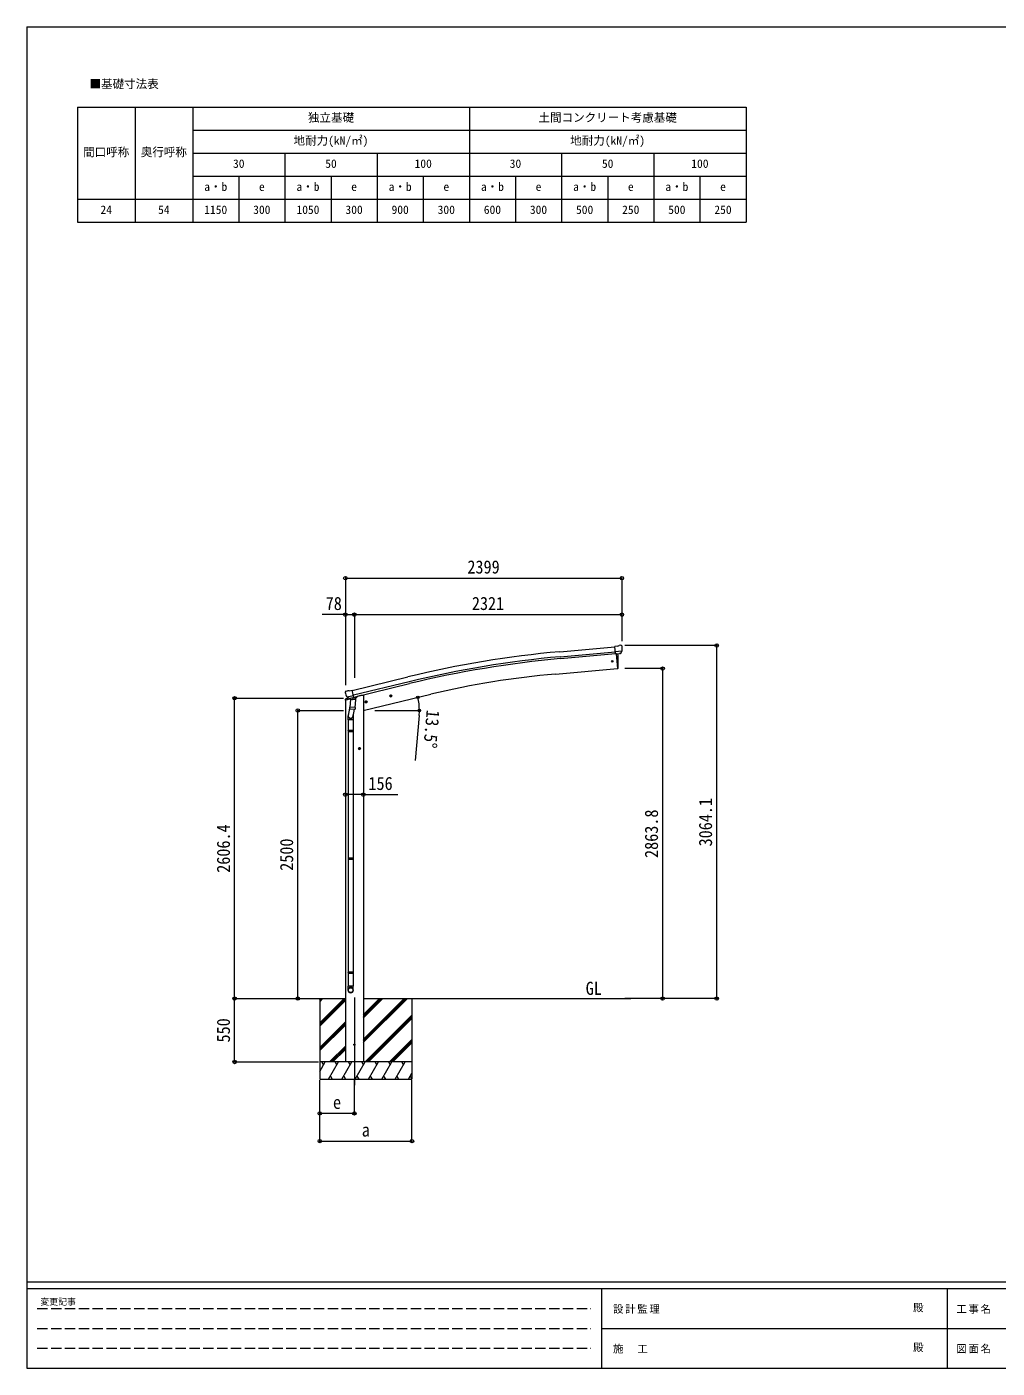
# Model space of a CAD drawing. Units: millimetres at full size, sheet at 1:30. Extents: x -8385 to 8479, y -5853 to 5787.
# Drawn here: x -8385 to 31, y -5853 to 5787 of the extents above; entities that cross this region are included whole.
import ezdxf
from ezdxf.enums import TextEntityAlignment as Align

# ---------------------------------------------------------------- set-up
doc = ezdxf.new("R2010")
doc.units = ezdxf.units.MM
doc.header["$LTSCALE"] = 30
doc.header["$PDMODE"] = 32
doc.header["$PDSIZE"] = 30
doc.linetypes.add('DASHED3', pattern=[4, 3, -1])
for name, color, linetype, lineweight in [('0-0_0', 7, 'Continuous', 9), ('0-1_本体', 4, 'Continuous', 9), ('0-2_部品', 7, 'Continuous', 9), ('0-8_PARTS2', 2, 'Continuous', 9), ('0-A_寸法', 6, 'Continuous', 9), ('0-F_PARTS1', 7, 'Continuous', 18), ('F-0_240', 7, 'Continuous', 9)]:
    doc.layers.add(name, color=color, linetype=linetype, lineweight=lineweight)
doc.styles.add('ＭＳ ゴシック', font='')
doc.styles.get('ＭＳ ゴシック').set_extended_font_data('MS Gothic')

msp = doc.modelspace()

# ---------------------------------------------------------------- linework, layer by layer
at = {"layer": '0-0_0', "color": 6}
for p, q in [((-2401.72, -2645.47), (-2401.72, 418.63)), ((-2870.73, 218.33), (-2870.73, -2645.47))]:
    msp.add_line(p, q, dxfattribs=at)
at = {"layer": '0-0_0'}
for p, q in [((-6218.95, -2645.47), (-5622.62, -2645.47)), ((-5844.87, -2645.47), (-5844.87, -3345.47)), ((-5844.87, -2856.7), (-5633.64, -2645.47)), ((-5844.87, -2672.85), (-5817.49, -2645.47)), ((-5844.87, -2658.71), (-5831.63, -2645.47)), ((-5844.87, -2870.84), (-5622.62, -2648.59)), ((-5844.87, -2884.98), (-5622.62, -2662.74)), ((-5467.12, -2645.47), (-3145.02, -2645.47)), ((-5467.12, -3027.73), (-5084.85, -2645.47)), ((-5467.12, -2999.45), (-5113.14, -2645.47)), ((-5467.12, -3013.59), (-5099, -2645.47)), ((-5467.12, -2815.6), (-5296.99, -2645.47)), ((-5467.12, -2801.46), (-5311.13, -2645.47)), ((-5467.12, -2787.32), (-5325.27, -2645.47)), ((-5044.87, -2645.47), (-5044.87, -3345.47)), ((-5451.01, -3195.47), (-5044.87, -2789.33)), ((-5844.87, -3068.83), (-5622.62, -2846.58)), ((-5844.87, -3082.97), (-5622.62, -2860.73)), ((-5844.87, -3097.12), (-5622.62, -2874.87)), ((-5436.87, -3195.47), (-5044.87, -2803.48)), ((-5422.72, -3195.47), (-5044.87, -2817.62)), ((-5238.88, -3195.47), (-5044.87, -3001.46)), ((-5224.73, -3195.47), (-5044.87, -3015.61)), ((-5759.38, -3195.47), (-5622.62, -3058.71)), ((-5745.23, -3195.47), (-5622.62, -3072.86)), ((-5731.09, -3195.47), (-5622.62, -3087)), ((-5210.59, -3195.47), (-5044.87, -3029.75)), ((-5044.87, -3195.47), (-5844.87, -3195.47)), ((-5844.87, -3279.3), (-5796.47, -3195.47)), ((-5811.47, -3221.45), (-5826.47, -3195.47)), ((-5767.6, -3345.47), (-5681, -3195.47)), ((-5696, -3221.45), (-5711, -3195.47)), ((-5652.13, -3345.47), (-5565.53, -3195.47)), ((-5580.53, -3221.45), (-5595.53, -3195.47)), ((-5536.66, -3345.47), (-5450.06, -3195.47)), ((-5465.06, -3221.45), (-5480.06, -3195.47)), ((-5421.19, -3345.47), (-5334.59, -3195.47)), ((-5349.59, -3221.45), (-5364.59, -3195.47)), ((-5305.72, -3345.47), (-5219.12, -3195.47)), ((-5249.12, -3195.47), (-5234.12, -3221.45)), ((-5190.25, -3345.47), (-5103.65, -3195.47)), ((-5118.65, -3221.45), (-5133.65, -3195.47)), ((-5844.87, -3345.47), (-5044.87, -3345.47)), ((-5752.6, -3319.49), (-5737.6, -3345.47)), ((-5637.13, -3319.49), (-5622.13, -3345.47)), ((-5521.66, -3319.49), (-5506.66, -3345.47)), ((-5406.19, -3319.49), (-5391.19, -3345.47)), ((-5290.72, -3319.49), (-5275.72, -3345.47)), ((-5175.25, -3319.49), (-5160.25, -3345.47)), ((-5074.78, -3345.47), (-5044.87, -3293.66)), ((-5059.78, -3319.49), (-5044.78, -3345.47))]:
    msp.add_line(p, q, dxfattribs=at)
at = {"layer": '0-1_本体'}
for p, q in [((-3763.05, 364.53), (-3285.74, 407.85)), ((-3759.14, 321.49), (-3282.02, 364.79)), ((-3757.62, 304.77), (-3280.51, 348.07)), ((-3273.29, 345.92), (-3262.13, 218.31)), ((-5562.6, 28.12), (-5079.75, 145.69)), ((-3800.07, 171.25), (-3262.13, 218.31)), ((-5069.52, 103.71), (-5552.53, -13.8)), ((-5548.59, -30.22), (-5065.55, 87.4)), ((-5622.62, -55.18), (-5622.62, -3195.47)), ((-5487.12, -15.47), (-5520.63, -23.52)), ((-5466.62, -15.47), (-5487.12, -15.47)), ((-5467.12, -145.47), (-4881.44, -4.86)), ((-5466.62, -15.47), (-5466.62, -3195.47))]:
    msp.add_line(p, q, dxfattribs=at)
at = {"layer": '0-1_本体', "color": 6}
msp.add_line((-5466.62, -875.65), (-5622.62, -875.65), dxfattribs=at)
at = {"layer": '0-1_本体'}
for centre, radius, start, end in [((-2949.03, -8604.05), 9005.44, 95.18612, 103.68612), ((-2949.03, -8604.05), 8962.23, 95.18612, 103.68612), ((-2949.03, -8604.05), 8945.44, 95.18612, 103.68612), ((-3155.09, -7197.06), 7396.48, 95.00259, 103.49741)]:
    msp.add_arc(centre, radius, start, end, dxfattribs=at)
at = {"layer": '0-2_部品'}
for p, q in [((-3259.36, 412.29), (-3285.92, 409.97)), ((-3280.27, 345.31), (-3285.92, 409.97)), ((-3223.06, 370), (-3281.97, 364.85)), ((-3259.36, 412.29), (-3247.64, 419.06)), ((-3232.73, 420.64), (-3246.4, 419.45)), ((-3234.31, 350.52), (-3223.38, 369.45)), ((-3223.6, 414.89), (-3229.08, 419.49)), ((-3222.53, 412.85), (-3222.42, 411.51)), ((-3270.3, 346.18), (-3280.27, 345.31)), ((-3273.29, 345.92), (-3262.13, 218.31)), ((-3236.7, 349.12), (-3244.4, 348.44)), ((-3262.13, 218.31), (-3260.07, 218.56)), ((-5624.05, 12.54), (-5623.78, 11.39)), ((-5619.84, 21.11), (-5623.69, 14.82)), ((-5616.74, 23.36), (-5603.56, 26.53)), ((-5589, 23.85), (-5602.26, 26.55)), ((-5589, 23.85), (-5563.07, 30.08)), ((-5625.18, -55.79), (-5582.48, -45.54)), ((-5625.18, -48.9), (-5625.18, -55.79)), ((-5596.68, -39.69), (-5622.88, -45.99)), ((-5610, -27.77), (-5552.49, -13.96)), ((-5593.15, -42.68), (-5609.53, -28.19)), ((-5581.56, -92.2), (-5597.47, -188.37)), ((-5590.44, -43.24), (-5582.92, -41.44)), ((-5589.6, -43.14), (-5588.07, -42.77)), ((-5588.07, -42.77), (-5551.37, -33.96)), ((-5586.23, -43), (-5586.29, -43.74)), ((-5585.53, -44.78), (-5559.72, -51.22)), ((-5578.61, -50.13), (-5583.29, -116.96)), ((-5532.92, -53.32), (-5578.61, -50.13)), ((-5576.84, -46.95), (-5577.07, -50.23)), ((-5557.32, -35.78), (-5558.34, -50.39)), ((-5551.37, -33.96), (-5549.84, -33.59)), ((-5548.29, -31.49), (-5547.34, -31.55)), ((-5547.34, -31.55), (-5534.03, -46.87)), ((-5543.35, -36.15), (-5524.46, -31.61)), ((-5537.6, -120.16), (-5532.92, -53.32)), ((-5534.03, -46.87), (-5534.47, -53.21)), ((-5520.63, -23.44), (-5520.63, -26.75)), ((-5452.31, -73.01), (-5432.86, -68.34)), ((-5447.75, -65.23), (-5449.88, -72.43)), ((-5440.45, -63.48), (-5447.75, -65.23)), ((-5440.25, -80.4), (-5444.92, -60.95)), ((-5435.29, -68.93), (-5440.45, -63.48)), ((-5437.42, -76.12), (-5435.29, -68.93)), ((-5238.39, -21.65), (-5218.94, -16.99)), ((-5233.83, -13.88), (-5235.96, -21.07)), ((-5226.53, -12.12), (-5233.83, -13.88)), ((-5226.33, -29.04), (-5231, -9.6)), ((-5221.36, -17.57), (-5226.53, -12.12)), ((-5223.5, -24.76), (-5221.36, -17.57)), ((-5599.62, -225.53), (-5599.62, -191.18)), ((-5553.62, -225.53), (-5599.62, -225.53)), ((-5597.62, -225.53), (-5597.62, -319.53)), ((-5584.15, -129.43), (-5583.27, -116.96)), ((-5583.75, -130.79), (-5583.75, -130.79)), ((-5537.6, -120.16), (-5583.29, -116.96)), ((-5582.3, -131.57), (-5540.61, -134.48)), ((-5546.03, -134.1), (-5556.76, -197.69)), ((-5555.62, -225.53), (-5555.62, -319.53)), ((-5553.62, -190.87), (-5553.62, -225.53)), ((-5537.61, -120.16), (-5538.5, -132.85)), ((-5599.62, -321.53), (-5598.62, -319.53)), ((-5553.62, -321.53), (-5599.62, -321.53)), ((-5553.62, -329.53), (-5599.62, -329.53)), ((-5554.62, -319.53), (-5598.62, -319.53)), ((-5554.62, -331.53), (-5598.62, -331.53)), ((-5597.62, -331.53), (-5597.62, -1425.72)), ((-5555.62, -331.53), (-5555.62, -1425.72)), ((-5553.62, -321.53), (-5554.62, -319.53)), ((-5553.62, -329.53), (-5554.62, -331.53)), ((-5553.62, -321.53), (-5553.62, -329.53)), ((-5501.12, -485.59), (-5501.12, -465.59)), ((-5491.12, -475.59), (-5511.12, -475.59)), ((-5501.12, -468.09), (-5507.62, -471.84)), ((-5507.62, -471.84), (-5507.62, -479.34)), ((-5507.62, -479.34), (-5501.12, -483.1)), ((-5494.62, -471.84), (-5501.12, -468.09)), ((-5599.62, -1427.72), (-5598.62, -1425.72)), ((-5553.62, -1427.72), (-5599.62, -1427.72)), ((-5553.62, -1435.72), (-5599.62, -1435.72)), ((-5554.62, -1425.72), (-5598.62, -1425.72)), ((-5554.62, -1437.72), (-5598.62, -1437.72)), ((-5597.62, -1437.72), (-5597.62, -2415.9)), ((-5555.62, -1437.72), (-5555.62, -2415.9)), ((-5553.62, -1427.72), (-5554.62, -1425.72)), ((-5553.62, -1435.72), (-5554.62, -1437.72)), ((-5553.62, -1427.72), (-5553.62, -1435.72)), ((-5599.62, -2417.9), (-5598.62, -2415.9)), ((-5553.62, -2417.9), (-5599.62, -2417.9)), ((-5553.62, -2425.9), (-5599.62, -2425.9)), ((-5554.62, -2415.9), (-5598.62, -2415.9)), ((-5554.62, -2427.9), (-5598.62, -2427.9)), ((-5597.62, -2427.9), (-5597.62, -2537.9)), ((-5555.62, -2427.9), (-5555.62, -2537.9)), ((-5553.62, -2417.9), (-5554.62, -2415.9)), ((-5553.62, -2425.9), (-5554.62, -2427.9)), ((-5553.62, -2417.9), (-5553.62, -2425.9)), ((-5599.62, -2572.05), (-5599.62, -2537.9)), ((-5553.62, -2537.9), (-5599.62, -2537.9)), ((-5553.62, -2572.05), (-5553.62, -2537.9))]:
    msp.add_line(p, q, dxfattribs=at)
for points in [[(-3222.99, 370.64), (-3223.27, 369.65), (-3223.38, 369.45)], [(-3270.3, 346.18), (-3270.03, 346.11), (-3244.66, 348.33), (-3244.4, 348.44)], [(-5557.64, -35.37), (-5547.91, -33.04), (-5563.07, 30.08)], [(-5610.27, -27.19), (-5609.68, -28.03), (-5609.53, -28.19)], [(-5557.64, -35.37), (-5557.87, -35.52), (-5582.64, -41.47), (-5582.92, -41.44)], [(-5449.88, -72.43), (-5444.72, -77.87), (-5437.42, -76.12)], [(-5235.96, -21.07), (-5230.79, -26.52), (-5223.5, -24.76)], [(-5599.62, -321.53), (-5599.62, -329.53), (-5598.62, -331.53)], [(-5501.12, -483.1), (-5494.62, -479.34), (-5494.62, -471.84)], [(-5599.62, -1427.72), (-5599.62, -1435.72), (-5598.62, -1437.72)], [(-5599.62, -2417.9), (-5599.62, -2425.9), (-5598.62, -2427.9)]]:
    msp.add_lwpolyline(points, dxfattribs=at)
for centre, radius in [((-3307.82, 281.57), 6.5), ((-5442.58, -70.68), 8.5), ((-5442.58, -70.68), 7.7), ((-5442.58, -70.68), 6.5), ((-5228.66, -19.32), 8.5), ((-5228.66, -19.32), 7.7), ((-5228.66, -19.32), 6.5), ((-5501.12, -475.59), 8.5), ((-5501.12, -475.59), 7.7), ((-5501.12, -475.59), 6.5)]:
    msp.add_circle(centre, radius, dxfattribs=at)
at = {"layer": '0-2_部品', "color": 4}
msp.add_circle((-5544.62, -3045.47), 4.5, dxfattribs=at)
at = {"layer": '0-2_部品'}
for centre, radius, start, end in [((-3246.14, 416.46), 3, 95, 120), ((-3232.3, 415.66), 5, 50.00648, 94.99352), ((-3424.04, 393.87), 202.4, 353.4085, 5), ((-4155.89, 274.13), 900, 356.63919, 4.64986), ((-3260.44, 221.54), 3, 277, 356.63919), ((-5426.97, 58.64), 202.4, 193.5, 205.09125), ((-5615.57, 18.5), 5, 103.5, 148.5), ((-5602.86, 23.61), 3, 78.5, 103.5), ((-5622.18, -48.9), 3, 103.5, 180), ((-5589.72, -42.65), 0.5, 248.23754, 283.5), ((-5586.73, -42.96), 0.5, 356, 103.5), ((-5585.29, -43.81), 1, 176, 256), ((-5559.36, -50.25), 1.03, 250.03897, 351.96569), ((-5556.72, -35.86), 0.604, 100.59842, 172.20595), ((-5549.96, -33.11), 0.5, 283.5, 318.76246), ((-5525.63, -26.75), 5, 283.5, 0), ((-5569.62, -191.18), 30, 177.45142, 180), ((-5582.2, -129.6), 1.95, 175.04017, 217.47766), ((-5582.16, -129.57), 2, 217.40962, 266), ((-5540.47, -132.49), 2, 266, 349.46843)]:
    msp.add_arc(centre, radius, start, end, dxfattribs=at)
for centre, major_axis, ratio, start_param, end_param in [((-3236.91, 352.02), (1.62, -2.54), 0.997631, 5.96575902, 6.76218013), ((-3218.21, 416.9), (-15.35, 3.44), 0.101033, 5.97514262, 5.97537366), ((-3225.53, 412.59), (2.71, -1.31), 0.997474, 0.53665673, 1.32256522), ((-3236.97, 352.11), (1.62, -2.54), 0.997631, 5.80419048, 5.89294842), ((-3237.04, 352.22), (-3.5, 2.17), 0.650902, 2.11455212, 2.18736272), ((-5621.13, 13.25), (-1.57, -2.57), 0.99628, 4.71238898, 5.49965061), ((-5591.16, -40.42), (-0.73, -2.92), 0.997631, 5.80419048, 6.60061159), ((-5591.1, -40.2), (2.63, 3.16), 0.650902, 4.09582259, 4.16863319), ((-5591.14, -40.32), (-0.73, -2.92), 0.997631, 0.39023689, 0.47899483), ((-5576.62, -190.87), (23, 0), 0.996195, 2.55602575, 6.56630284), ((-5576.62, -190.87), (21, 0), 0.996195, 2.93491471, 5.95123941), ((-5576.62, -2570.3), (-23, 0), 0.996195, 3.14159265, 6.28318531), ((-5576.62, -2572.05), (-23, 0), 0.996195, 3.14159265, 6.28318531), ((-5576.62, -2572.05), (0, -23.43), 0.981806, 4.71238898, 7.85398163)]:
    msp.add_ellipse(centre, major_axis=major_axis, ratio=ratio, start_param=start_param, end_param=end_param, dxfattribs=at)
msp.add_ellipse((-5576.62, -2572.05), major_axis=(21, 0), ratio=0.996195, dxfattribs=at)
at = {"layer": '0-8_PARTS2'}
msp.add_line((-5544.62, -2636.26), (-5544.62, -3395.47), dxfattribs=at)
at = {"layer": '0-A_寸法'}
for p, q in [((-5622.62, 1002.89), (-5622.62, 686.27)), ((-5622.62, 1002.89), (-3223.62, 1002.89)), ((-3223.62, 1002.89), (-3223.62, 686.27)), ((-5622.62, 686.27), (-5822.62, 686.27)), ((-5622.62, 686.27), (-5622.62, 74.04)), ((-5622.62, 686.27), (-5544.62, 686.27)), ((-5544.62, 686.27), (-5544.62, 138.41)), ((-5544.62, 686.27), (-3223.62, 686.27)), ((-3223.62, 686.27), (-3223.62, 457.26)), ((-2401.72, 418.63), (-3199.55, 418.63)), ((-2870.73, 218.33), (-3199.55, 218.33)), ((-6583.19, -39.07), (-5638.11, -39.07)), ((-6583.19, -2645.47), (-6583.19, -39.07)), ((-6035.22, -145.47), (-5638.11, -145.47)), ((-6035.22, -2645.47), (-6035.22, -145.47)), ((-5366.12, -145.47), (-4979.26, -145.47)), ((-4982.12, -187.93), (-5016.48, -580.43)), ((-5466.62, -875.65), (-5166.62, -875.65)), ((-6583.19, -2645.47), (-5855.08, -2645.47)), ((-6583.19, -3195.47), (-6583.19, -2645.47)), ((-2870.73, -2645.47), (-3199.55, -2645.47)), ((-2401.72, -2645.47), (-2870.73, -2645.47)), ((-6583.19, -3195.47), (-5855.08, -3195.47)), ((-5844.87, -3881.84), (-5844.87, -3352.89)), ((-5844.87, -3641.86), (-5844.87, -3352.89)), ((-5544.62, -3641.86), (-5544.62, -3352.89)), ((-5044.87, -3881.84), (-5044.87, -3352.89)), ((-5544.62, -3641.86), (-5844.87, -3641.86)), ((-5844.87, -3881.84), (-5044.87, -3881.84))]:
    msp.add_line(p, q, dxfattribs=at)
for centre in [(-4993.72, -31.82), (-4980.26, -145.47)]:
    msp.add_circle(centre, 10.62, dxfattribs=at)
for start, end in [(0, 13.5), (354.99678, 0)]:
    msp.add_arc((-5467.12, -145.47), 486.86, start, end, dxfattribs=at)
for p in [(-5622.62, 1002.89), (-3223.62, 1002.89), (-5622.62, 686.27), (-5544.62, 686.27), (-3223.62, 686.27), (-2401.72, 418.63), (-2870.73, 218.33), (-6583.19, -39.07), (-6035.22, -145.47), (-5622.62, -875.65), (-5466.62, -875.65), (-6583.19, -2645.47), (-6035.22, -2645.47), (-2870.73, -2645.47), (-2401.72, -2645.47), (-6583.19, -3195.47), (-5844.87, -3641.86), (-5544.62, -3641.86), (-5844.87, -3881.84), (-5044.87, -3881.84)]:
    msp.add_point(p, dxfattribs=at)
at = {"layer": '0-F_PARTS1'}
for p, q in [((-7946.99, 5091.4), (-2146.99, 5091.4)), ((-7946.99, 5091.4), (-7946.99, 4091.4)), ((-7446.99, 5091.4), (-7446.99, 4091.4)), ((-4546.99, 5091.4), (-4546.99, 4091.4)), ((-6946.99, 4891.4), (-2146.99, 4891.4)), ((-6946.99, 4691.4), (-2146.99, 4691.4)), ((-3746.99, 4691.4), (-3746.99, 4091.4)), ((-6946.99, 4491.4), (-2146.99, 4491.4)), ((-3346.99, 4491.4), (-3346.99, 4091.4)), ((-2546.99, 4491.4), (-2546.99, 4091.4))]:
    msp.add_line(p, q, dxfattribs=at)
for points in [[(-6946.99, 5091.4), (-6946.99, 4891.4), (-6946.99, 4291.4), (-6946.99, 4091.4)], [(-2146.99, 5091.4), (-2146.99, 4491.4), (-2146.99, 4091.4)], [(-6146.99, 4691.4), (-6146.99, 4491.4), (-6146.99, 4091.4)], [(-5346.99, 4691.4), (-5346.99, 4491.4), (-5346.99, 4091.4)], [(-2946.99, 4691.4), (-2946.99, 4291.4), (-2946.99, 4091.4)], [(-6546.99, 4491.4), (-6546.99, 4291.4), (-6546.99, 4091.4)], [(-5746.99, 4491.4), (-5746.99, 4291.4), (-5746.99, 4091.4)], [(-4946.99, 4491.4), (-4946.99, 4291.4), (-4946.99, 4091.4)], [(-4146.99, 4491.4), (-4146.99, 4291.4), (-4146.99, 4091.4)], [(-7946.99, 4291.4), (-6946.99, 4291.4), (-2146.99, 4291.4)], [(-7946.99, 4091.4), (-7446.99, 4091.4), (-4546.99, 4091.4), (-2946.99, 4091.4), (-2146.99, 4091.4)]]:
    msp.add_lwpolyline(points, dxfattribs=at)
at = {"layer": 'F-0_240', "color": 5}
for p, q in [((-8385.45, 5787.34), (-8385.45, -5852.66)), ((-8385.45, 5787.34), (8054.55, 5787.34)), ((-8385.45, -5102.66), (8054.55, -5102.66)), ((-8385.45, -5162.66), (5387.79, -5162.66)), ((-3402.21, -5162.66), (-3402.21, -5852.66)), ((-402.21, -5162.66), (-402.21, -5852.66)), ((-3402.21, -5507.66), (2747.79, -5507.66)), ((-8385.45, -5852.66), (8054.55, -5852.66))]:
    msp.add_line(p, q, dxfattribs=at)
at = {"layer": 'F-0_240', "color": 4, "linetype": 'DASHED3'}
for p, q in [((-8295.46, -5335.16), (-3492.21, -5335.16)), ((-8295.46, -5507.66), (-3492.21, -5507.66)), ((-8295.46, -5680.16), (-3492.21, -5680.16))]:
    msp.add_line(p, q, dxfattribs=at)

# ---------------------------------------------------------------- texts
at = {"layer": '0-0_0', "style": 'ＭＳ ゴシック', "width": 0.9}
msp.add_text('GL', height=114.4, dxfattribs=at).set_placement((-3537.92, -2647.91), align=Align.BOTTOM_LEFT)
at = {"layer": '0-A_寸法', "color": 7, "style": 'ＭＳ ゴシック', "width": 0.9}
for s, p in [('2399', (-4564.12, 1008.89)), ('78', (-5793.12, 692.27)), ('2321', (-4525.12, 692.27)), ('156', (-5422.37, -869.65)), ('e', (-5730.12, -3636.86)), ('a', (-5480.12, -3876.84))]:
    msp.add_text(s, height=114.4, dxfattribs=at).set_placement(p, align=Align.BOTTOM_LEFT)
for s, rotation, p in [('13.5°', 264.997, (-4951.04, -133.94)), ('3064.1', 90, (-2407.72, -1324.92)), ('2863.8', 90, (-2876.73, -1425.07)), ('2606.4', 90, (-6589.19, -1553.77)), ('2500', 90, (-6041.22, -1536.47)), ('550', 90, (-6589.19, -3026.22))]:
    msp.add_text(s, height=114.4, rotation=rotation, dxfattribs=at).set_placement(p, align=Align.BOTTOM_LEFT)
at = {"layer": '0-F_PARTS1', "style": 'ＭＳ ゴシック'}
for s, p in [('■基礎寸法表', (-7841.69, 5232.84)), ('独立基礎', (-5946.99, 4941.4)), ('土間コンクリート考慮基礎', (-3946.99, 4941.4)), ('地耐力(kN/㎡)', (-6071.99, 4741.4)), ('地耐力(kN/㎡)', (-3671.99, 4741.4)), ('間口呼称', (-7896.99, 4641.4)), ('奥行呼称', (-7396.99, 4641.4)), ('30', (-6596.99, 4541.4)), ('50', (-5796.99, 4541.4)), ('100', (-5021.99, 4541.4)), ('30', (-4196.99, 4541.4)), ('50', (-3396.99, 4541.4)), ('100', (-2621.99, 4541.4)), ('a・b', (-6846.99, 4341.4)), ('a・b', (-6046.99, 4341.4)), ('a・b', (-5246.99, 4341.4)), ('a・b', (-4446.99, 4341.4)), ('a・b', (-3646.99, 4341.4)), ('a・b', (-2846.99, 4341.4)), ('e', (-6371.99, 4341.4)), ('e', (-5571.99, 4341.4)), ('e', (-4771.99, 4341.4)), ('e', (-3971.99, 4341.4)), ('e', (-3171.99, 4341.4)), ('e', (-2371.99, 4341.4)), ('24', (-7746.99, 4141.4)), ('54', (-7246.99, 4141.4)), ('1150', (-6846.99, 4141.4)), ('300', (-6421.99, 4141.4)), ('1050', (-6046.99, 4141.4)), ('300', (-5621.99, 4141.4)), ('900', (-5221.99, 4141.4)), ('300', (-4821.99, 4141.4)), ('600', (-4421.99, 4141.4)), ('300', (-4021.99, 4141.4)), ('500', (-3621.99, 4141.4)), ('250', (-3221.99, 4141.4)), ('500', (-2821.99, 4141.4)), ('250', (-2421.99, 4141.4))]:
    msp.add_text(s, height=73.31, dxfattribs=at).set_placement(p, align=Align.BOTTOM_LEFT)
at = {"layer": 'F-0_240', "style": 'ＭＳ ゴシック'}
for s, height, p in [('変更記事', 54.99, (-8268.23, -5320.16)), ('殿', 65.98, (-697.92, -5380.16)), ('殿', 65.98, (-697.92, -5725.16))]:
    msp.add_text(s, height=height, dxfattribs=at).set_placement(p, align=Align.BOTTOM_LEFT)
at = {"layer": 'F-0_240', "char_height": 65.98, "attachment_point": 7, "style": 'ＭＳ ゴシック'}
for s, insert in [('\\T1.17;設計監理', (-3300.89, -5380.16)), ('\\T1.17;工事名', (-323.11, -5380.16)), ('\\T1.17;施\u3000工', (-3300.89, -5725.16)), ('\\T1.17;図面名', (-323.11, -5725.16))]:
    msp.add_mtext(s, dxfattribs=dict(at, insert=insert))

doc.saveas('drawing.dxf')
